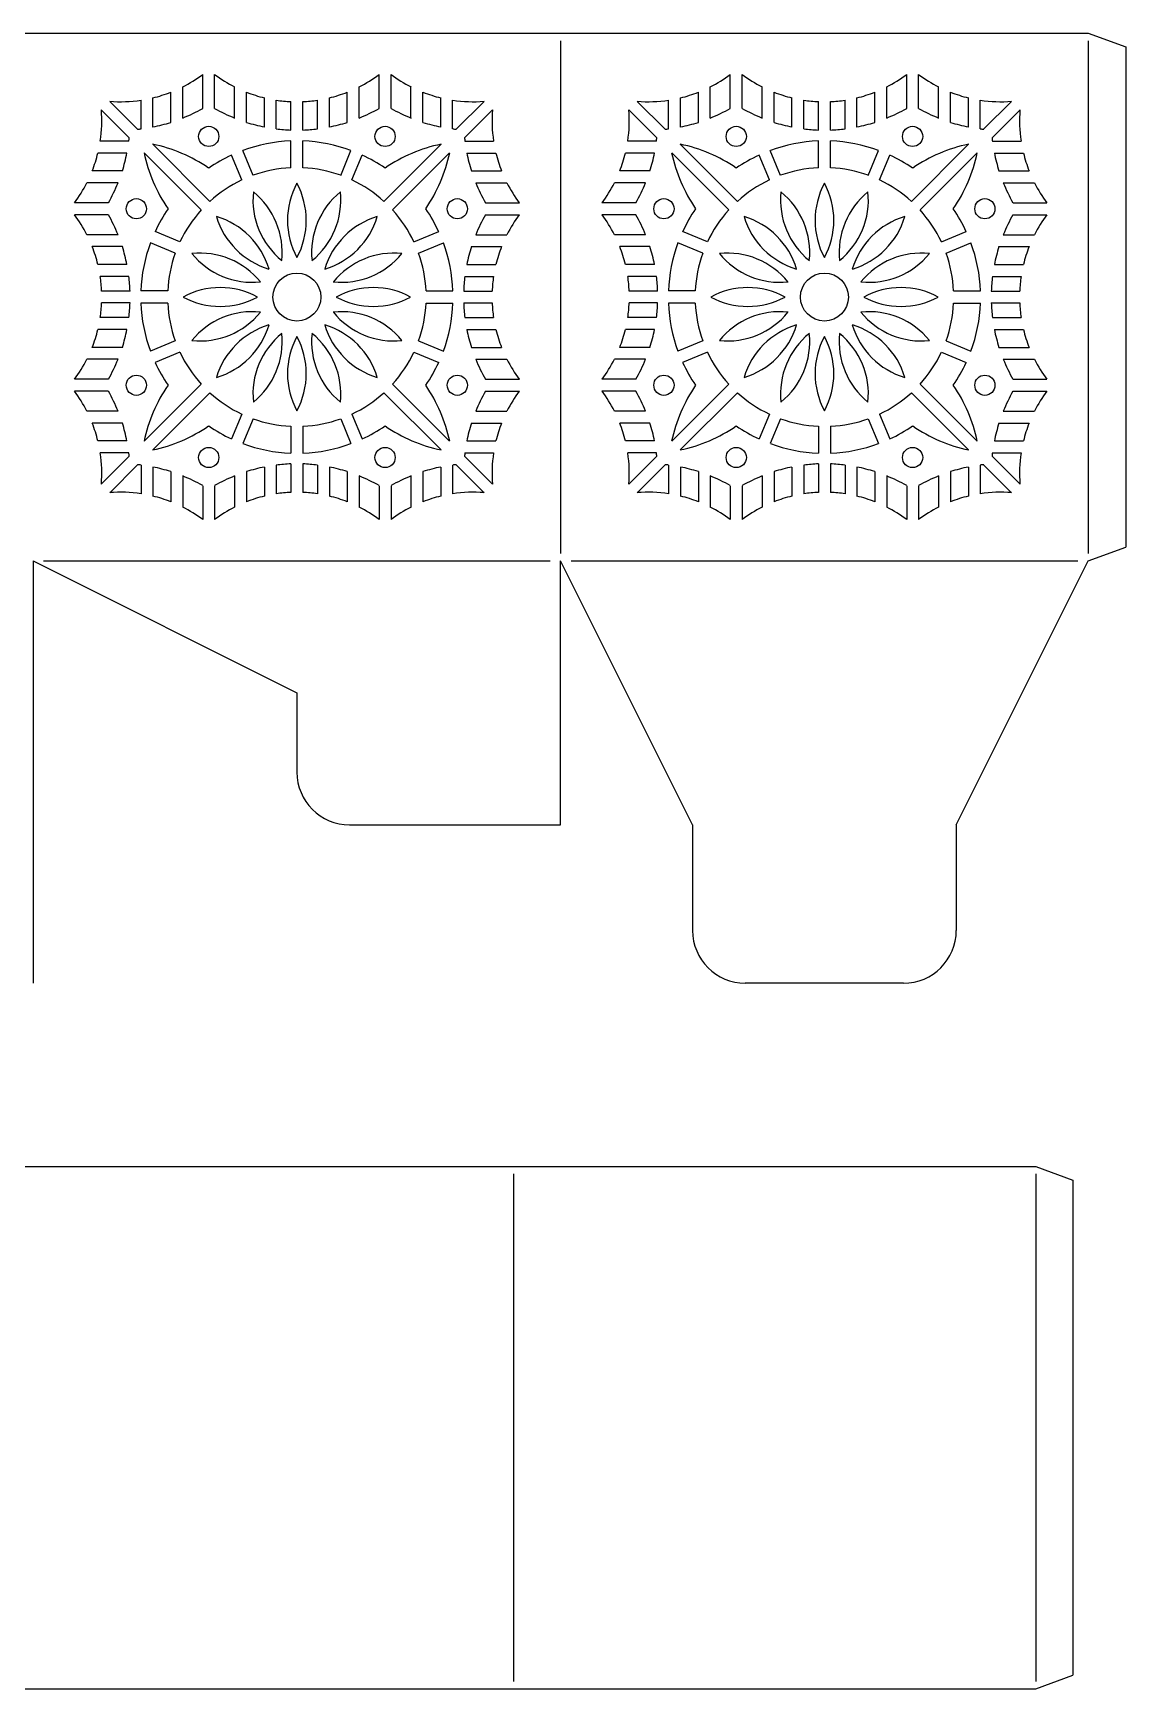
# Model space of a CAD drawing. Extents: x 540 to 830, y 429 to 649.
# Drawn here: x 684.5 to 829.5, y 429.4 to 649 of the extents above; entities that cross this region are included whole.
import ezdxf

# ---------------------------------------------------------------- set-up
doc = ezdxf.new("R2010")
doc.units = 0
doc.layers.get('0').update_dxf_attribs({"linetype": 'CONTINUOUS'})

msp = doc.modelspace()

# ---------------------------------------------------------------- linework, layer by layer
for p, q in [((544.52, 648.99), (824.52, 648.99)), ((754.52, 647.99), (754.52, 579.99)), ((824.52, 648.99), (829.52, 647.17)), ((824.52, 647.99), (824.52, 579.99)), ((829.52, 647.17), (829.52, 580.82)), ((707.03, 639.01), (707.03, 643.51)), ((708.61, 639.01), (708.61, 643.51)), ((730.43, 639.01), (730.43, 643.51)), ((732.01, 639.01), (732.01, 643.51)), ((777.03, 639.01), (777.03, 643.51)), ((778.61, 639.01), (778.61, 643.51)), ((800.43, 639.01), (800.43, 643.51)), ((802.01, 639.01), (802.01, 643.51)), ((704.37, 637.73), (704.37, 641.86)), ((711.26, 637.73), (711.26, 641.86)), ((727.78, 637.73), (727.78, 641.86)), ((734.66, 637.73), (734.66, 641.86)), ((774.37, 637.73), (774.37, 641.86)), ((781.26, 637.73), (781.26, 641.86)), ((797.78, 637.73), (797.78, 641.86)), ((804.66, 637.73), (804.66, 641.86)), ((694.69, 639.94), (698.39, 636.24)), ((698.84, 636.29), (698.84, 640.09)), ((700.42, 636.54), (700.42, 640.4)), ((702.79, 637.16), (702.79, 641.16)), ((712.84, 637.16), (712.84, 641.16)), ((715.21, 636.54), (715.21, 640.4)), ((716.79, 636.29), (716.79, 640.09)), ((718.73, 636.12), (718.73, 639.91)), ((720.31, 636.12), (720.31, 639.91)), ((722.25, 636.29), (722.25, 640.09)), ((723.83, 636.54), (723.83, 640.4)), ((726.2, 637.16), (726.2, 641.16)), ((736.24, 637.16), (736.24, 641.16)), ((738.62, 636.54), (738.62, 640.4)), ((740.19, 636.29), (740.19, 640.09)), ((744.35, 639.94), (740.64, 636.24)), ((764.69, 639.94), (768.39, 636.24)), ((768.84, 636.29), (768.84, 640.09)), ((770.42, 636.54), (770.42, 640.4)), ((772.79, 637.16), (772.79, 641.16)), ((782.84, 637.16), (782.84, 641.16)), ((785.21, 636.54), (785.21, 640.4)), ((786.79, 636.29), (786.79, 640.09)), ((788.73, 636.12), (788.73, 639.91)), ((790.31, 636.12), (790.31, 639.91)), ((792.25, 636.29), (792.25, 640.09)), ((793.83, 636.54), (793.83, 640.4)), ((796.2, 637.16), (796.2, 641.16)), ((806.24, 637.16), (806.24, 641.16)), ((808.62, 636.54), (808.62, 640.4)), ((810.19, 636.29), (810.19, 640.09)), ((814.35, 639.94), (810.64, 636.24)), ((693.57, 638.83), (697.28, 635.12)), ((745.47, 638.83), (741.76, 635.12)), ((763.57, 638.83), (767.28, 635.12)), ((815.47, 638.83), (811.76, 635.12)), ((697.23, 634.67), (693.42, 634.67)), ((718.71, 631.13), (718.71, 634.7)), ((720.33, 631.13), (720.33, 634.7)), ((741.81, 634.67), (745.62, 634.67)), ((767.23, 634.67), (763.42, 634.67)), ((788.71, 631.13), (788.71, 634.7)), ((790.33, 631.13), (790.33, 634.7)), ((811.81, 634.67), (815.62, 634.67)), ((696.97, 633.09), (693.11, 633.09)), ((706.83, 625.54), (699.25, 633.13)), ((707.97, 626.68), (700.39, 634.27)), ((712.22, 629.52), (710.85, 632.81)), ((713.71, 630.13), (712.34, 633.43)), ((725.33, 630.13), (726.7, 633.43)), ((726.82, 629.52), (728.19, 632.81)), ((731.07, 626.68), (738.65, 634.27)), ((732.21, 625.54), (739.79, 633.13)), ((742.07, 633.09), (745.93, 633.09)), ((766.97, 633.09), (763.11, 633.09)), ((776.83, 625.54), (769.25, 633.13)), ((777.97, 626.68), (770.39, 634.27)), ((782.22, 629.52), (780.85, 632.81)), ((783.71, 630.13), (782.34, 633.43)), ((795.33, 630.13), (796.7, 633.43)), ((796.82, 629.52), (798.19, 632.81)), ((801.07, 626.68), (808.65, 634.27)), ((802.21, 625.54), (809.79, 633.13)), ((812.07, 633.09), (815.93, 633.09)), ((696.36, 630.72), (692.36, 630.72)), ((742.68, 630.72), (746.68, 630.72)), ((766.36, 630.72), (762.36, 630.72)), ((812.68, 630.72), (816.68, 630.72)), ((695.79, 629.14), (691.65, 629.14)), ((743.25, 629.14), (747.39, 629.14)), ((765.79, 629.14), (761.65, 629.14)), ((813.25, 629.14), (817.39, 629.14)), ((694.5, 626.49), (690, 626.49)), ((744.54, 626.49), (749.04, 626.49)), ((764.5, 626.49), (760, 626.49)), ((814.54, 626.49), (819.04, 626.49)), ((694.5, 624.91), (690, 624.91)), ((744.54, 624.91), (749.04, 624.91)), ((764.5, 624.91), (760, 624.91)), ((814.54, 624.91), (819.04, 624.91)), ((695.79, 622.25), (691.65, 622.25)), ((704, 621.3), (700.7, 622.66)), ((735.04, 621.3), (738.34, 622.66)), ((743.25, 622.25), (747.39, 622.25)), ((765.79, 622.25), (761.65, 622.25)), ((774, 621.3), (770.7, 622.66)), ((805.04, 621.3), (808.34, 622.66)), ((813.25, 622.25), (817.39, 622.25)), ((696.36, 620.67), (692.36, 620.67)), ((703.38, 619.8), (700.08, 621.17)), ((735.66, 619.8), (738.96, 621.17)), ((742.68, 620.67), (746.68, 620.67)), ((766.36, 620.67), (762.36, 620.67)), ((773.38, 619.8), (770.08, 621.17)), ((805.66, 619.8), (808.96, 621.17)), ((812.68, 620.67), (816.68, 620.67)), ((696.97, 618.3), (693.11, 618.3)), ((742.07, 618.3), (745.93, 618.3)), ((766.97, 618.3), (763.11, 618.3)), ((812.07, 618.3), (815.93, 618.3)), ((697.23, 616.72), (693.42, 616.72)), ((741.81, 616.72), (745.62, 616.72)), ((767.23, 616.72), (763.42, 616.72)), ((811.81, 616.72), (815.62, 616.72)), ((697.39, 614.78), (693.61, 614.78)), ((697.39, 613.2), (693.61, 613.2)), ((702.38, 614.8), (698.82, 614.8)), ((702.38, 613.19), (698.82, 613.19)), ((736.66, 614.8), (740.22, 614.8)), ((736.66, 613.19), (740.22, 613.19)), ((741.65, 614.78), (745.43, 614.78)), ((741.65, 613.2), (745.43, 613.2)), ((767.39, 614.78), (763.61, 614.78)), ((767.39, 613.2), (763.61, 613.2)), ((772.38, 614.8), (768.82, 614.8)), ((772.38, 613.19), (768.82, 613.19)), ((806.66, 614.8), (810.22, 614.8)), ((806.66, 613.19), (810.22, 613.19)), ((811.65, 614.78), (815.43, 614.78)), ((811.65, 613.2), (815.43, 613.2)), ((697.23, 611.26), (693.42, 611.26)), ((741.81, 611.26), (745.62, 611.26)), ((767.23, 611.26), (763.42, 611.26)), ((811.81, 611.26), (815.62, 611.26)), ((696.97, 609.68), (693.11, 609.68)), ((742.07, 609.68), (745.93, 609.68)), ((766.97, 609.68), (763.11, 609.68)), ((812.07, 609.68), (815.93, 609.68)), ((696.36, 607.31), (692.36, 607.31)), ((703.38, 608.18), (700.08, 606.82)), ((704, 606.69), (700.7, 605.32)), ((735.04, 606.69), (738.34, 605.32)), ((735.66, 608.18), (738.96, 606.82)), ((742.68, 607.31), (746.68, 607.31)), ((766.36, 607.31), (762.36, 607.31)), ((773.38, 608.18), (770.08, 606.82)), ((774, 606.69), (770.7, 605.32)), ((805.04, 606.69), (808.34, 605.32)), ((805.66, 608.18), (808.96, 606.82)), ((812.68, 607.31), (816.68, 607.31)), ((695.79, 605.73), (691.65, 605.73)), ((743.25, 605.73), (747.39, 605.73)), ((765.79, 605.73), (761.65, 605.73)), ((813.25, 605.73), (817.39, 605.73)), ((694.5, 603.08), (690, 603.08)), ((706.83, 602.45), (699.25, 594.86)), ((732.21, 602.45), (739.79, 594.86)), ((744.54, 603.08), (749.04, 603.08)), ((764.5, 603.08), (760, 603.08)), ((776.83, 602.45), (769.25, 594.86)), ((802.21, 602.45), (809.79, 594.86)), ((814.54, 603.08), (819.04, 603.08)), ((694.5, 601.5), (690, 601.5)), ((707.97, 601.3), (700.39, 593.72)), ((731.07, 601.3), (738.65, 593.72)), ((744.54, 601.5), (749.04, 601.5)), ((764.5, 601.5), (760, 601.5)), ((777.97, 601.3), (770.39, 593.72)), ((801.07, 601.3), (808.65, 593.72)), ((814.54, 601.5), (819.04, 601.5)), ((695.79, 598.85), (691.65, 598.85)), ((712.22, 598.47), (710.85, 595.17)), ((713.71, 597.85), (712.34, 594.56)), ((725.33, 597.85), (726.7, 594.56)), ((726.82, 598.47), (728.19, 595.17)), ((743.25, 598.85), (747.39, 598.85)), ((765.79, 598.85), (761.65, 598.85)), ((782.22, 598.47), (780.85, 595.17)), ((783.71, 597.85), (782.34, 594.56)), ((795.33, 597.85), (796.7, 594.56)), ((796.82, 598.47), (798.19, 595.17)), ((813.25, 598.85), (817.39, 598.85)), ((696.36, 597.27), (692.36, 597.27)), ((718.71, 596.86), (718.71, 593.29)), ((720.33, 596.86), (720.33, 593.29)), ((742.68, 597.27), (746.68, 597.27)), ((766.36, 597.27), (762.36, 597.27)), ((788.71, 596.86), (788.71, 593.29)), ((790.33, 596.86), (790.33, 593.29)), ((812.68, 597.27), (816.68, 597.27)), ((696.97, 594.9), (693.11, 594.9)), ((697.23, 593.32), (693.42, 593.32)), ((741.81, 593.32), (745.62, 593.32)), ((742.07, 594.9), (745.93, 594.9)), ((766.97, 594.9), (763.11, 594.9)), ((767.23, 593.32), (763.42, 593.32)), ((811.81, 593.32), (815.62, 593.32)), ((812.07, 594.9), (815.93, 594.9)), ((693.57, 589.16), (697.28, 592.87)), ((694.69, 588.04), (698.39, 591.75)), ((698.84, 591.7), (698.84, 587.89)), ((700.42, 591.44), (700.42, 587.58)), ((702.79, 590.83), (702.79, 586.83)), ((712.84, 590.83), (712.84, 586.83)), ((715.21, 591.44), (715.21, 587.58)), ((716.79, 591.7), (716.79, 587.89)), ((718.73, 591.85), (718.73, 588.08)), ((720.31, 591.85), (720.31, 588.08)), ((722.25, 591.7), (722.25, 587.89)), ((723.83, 591.44), (723.83, 587.58)), ((726.2, 590.83), (726.2, 586.83)), ((736.24, 590.83), (736.24, 586.83)), ((738.62, 591.44), (738.62, 587.58)), ((740.19, 591.7), (740.19, 587.89)), ((744.35, 588.04), (740.64, 591.75)), ((745.47, 589.16), (741.76, 592.87)), ((763.57, 589.16), (767.28, 592.87)), ((764.69, 588.04), (768.39, 591.75)), ((768.84, 591.7), (768.84, 587.89)), ((770.42, 591.44), (770.42, 587.58)), ((772.79, 590.83), (772.79, 586.83)), ((782.84, 590.83), (782.84, 586.83)), ((785.21, 591.44), (785.21, 587.58)), ((786.79, 591.7), (786.79, 587.89)), ((788.73, 591.85), (788.73, 588.08)), ((790.31, 591.85), (790.31, 588.08)), ((792.25, 591.7), (792.25, 587.89)), ((793.83, 591.44), (793.83, 587.58)), ((796.2, 590.83), (796.2, 586.83)), ((806.24, 590.83), (806.24, 586.83)), ((808.62, 591.44), (808.62, 587.58)), ((810.19, 591.7), (810.19, 587.89)), ((814.35, 588.04), (810.64, 591.75)), ((815.47, 589.16), (811.76, 592.87)), ((704.37, 590.26), (704.37, 586.12)), ((707.03, 588.97), (707.03, 584.47)), ((708.61, 588.97), (708.61, 584.47)), ((711.26, 590.26), (711.26, 586.12)), ((727.78, 590.26), (727.78, 586.12)), ((730.43, 588.97), (730.43, 584.47)), ((732.01, 588.97), (732.01, 584.47)), ((734.66, 590.26), (734.66, 586.12)), ((774.37, 590.26), (774.37, 586.12)), ((777.03, 588.97), (777.03, 584.47)), ((778.61, 588.97), (778.61, 584.47)), ((781.26, 590.26), (781.26, 586.12)), ((797.78, 590.26), (797.78, 586.12)), ((800.43, 588.97), (800.43, 584.47)), ((802.01, 588.97), (802.01, 584.47)), ((804.66, 590.26), (804.66, 586.12)), ((824.52, 578.99), (829.52, 580.82)), ((684.52, 578.99), (684.52, 522.99)), ((684.52, 578.99), (719.52, 561.49)), ((685.92, 578.99), (753.12, 578.99)), ((754.52, 543.99), (754.52, 578.99)), ((772.02, 543.99), (754.52, 578.99)), ((755.92, 578.99), (823.12, 578.99)), ((807.02, 543.99), (824.52, 578.99)), ((719.52, 561.49), (719.52, 550.99)), ((726.52, 543.99), (754.52, 543.99)), ((772.02, 543.99), (772.02, 529.99)), ((807.02, 543.99), (807.02, 529.99)), ((800.02, 522.99), (779.02, 522.99)), ((540.35, 498.69), (817.55, 498.69)), ((817.55, 498.69), (822.5, 496.88)), ((748.25, 497.7), (748.25, 430.38)), ((817.55, 497.7), (817.55, 430.38)), ((822.5, 496.88), (822.5, 431.2)), ((817.55, 429.39), (822.5, 431.2)), ((540.35, 429.39), (817.55, 429.39))]:
    msp.add_line(p, q)
for centre, radius in [((707.82, 635.29), 1.34), ((731.22, 635.29), 1.34), ((777.82, 635.29), 1.34), ((801.22, 635.29), 1.34), ((698.22, 625.7), 1.34), ((740.81, 625.7), 1.34), ((768.22, 625.7), 1.34), ((810.81, 625.7), 1.34), ((719.52, 613.99), 3.18), ((789.52, 613.99), 3.18), ((698.22, 602.29), 1.34), ((740.81, 602.29), 1.34), ((768.22, 602.29), 1.34), ((810.81, 602.29), 1.34), ((707.82, 592.7), 1.34), ((731.22, 592.7), 1.34), ((777.82, 592.7), 1.34), ((801.22, 592.7), 1.34)]:
    msp.add_circle(centre, radius)
for centre, radius, start, end in [((696.11, 658.14), 18.25, 296.9179, 306.7322), ((719.52, 658.14), 18.25, 233.2678, 243.0821), ((719.52, 658.14), 18.25, 296.9179, 306.7322), ((742.93, 658.14), 18.25, 233.2678, 243.0821), ((766.11, 658.14), 18.25, 296.9179, 306.7322), ((789.52, 658.14), 18.25, 233.2678, 243.0821), ((789.52, 658.14), 18.25, 296.9179, 306.7322), ((812.93, 658.14), 18.25, 233.2678, 243.0821), ((696.11, 658.14), 18.25, 265.5108, 278.6059), ((696.11, 658.14), 18.25, 283.6624, 291.4783), ((719.52, 658.14), 18.25, 248.5217, 256.3376), ((719.52, 658.14), 18.25, 261.3941, 267.5193), ((719.52, 658.14), 18.25, 272.4807, 278.6059), ((719.52, 658.14), 18.25, 283.6624, 291.4783), ((742.93, 658.14), 18.25, 248.5217, 256.3376), ((742.93, 658.14), 18.25, 261.3941, 274.4892), ((766.11, 658.14), 18.25, 265.5108, 278.6059), ((766.11, 658.14), 18.25, 283.6624, 291.4783), ((789.52, 658.14), 18.25, 248.5217, 256.3376), ((789.52, 658.14), 18.25, 261.3941, 267.5193), ((789.52, 658.14), 18.25, 272.4807, 278.6059), ((789.52, 658.14), 18.25, 283.6624, 291.4783), ((812.93, 658.14), 18.25, 248.5217, 256.3376), ((812.93, 658.14), 18.25, 261.3941, 274.4892), ((675.38, 637.4), 18.25, 351.3941, 4.4892), ((696.11, 658.14), 22.02, 281.2884, 287.6643), ((696.11, 658.14), 22.02, 292.0353, 299.7123), ((719.52, 658.14), 22.02, 240.2877, 247.9647), ((719.52, 658.14), 22.02, 252.3357, 258.7116), ((719.52, 658.14), 22.02, 281.2884, 287.6643), ((719.52, 658.14), 22.02, 292.0353, 299.7123), ((742.93, 658.14), 22.02, 240.2877, 247.9647), ((742.93, 658.14), 22.02, 252.3357, 258.7116), ((763.66, 637.4), 18.25, 175.5108, 188.6059), ((745.38, 637.4), 18.25, 351.3941, 4.4892), ((766.11, 658.14), 22.02, 281.2884, 287.6643), ((766.11, 658.14), 22.02, 292.0353, 299.7123), ((789.52, 658.14), 22.02, 240.2877, 247.9647), ((789.52, 658.14), 22.02, 252.3357, 258.7116), ((789.52, 658.14), 22.02, 281.2884, 287.6643), ((789.52, 658.14), 22.02, 292.0353, 299.7123), ((812.93, 658.14), 22.02, 240.2877, 247.9647), ((812.93, 658.14), 22.02, 252.3357, 258.7116), ((833.66, 637.4), 18.25, 175.5108, 188.6059), ((675.38, 637.4), 22.02, 352.8765, 354.0555), ((696.11, 658.14), 22.02, 275.9445, 277.1235), ((719.52, 613.99), 20.72, 92.2331, 110.267), ((719.52, 658.14), 22.02, 262.8765, 267.9444), ((719.52, 658.14), 22.02, 272.0556, 277.1235), ((719.52, 613.99), 20.72, 69.733, 87.7669), ((742.93, 658.14), 22.02, 262.8765, 264.0555), ((763.66, 637.4), 22.02, 185.9445, 187.1235), ((745.38, 637.4), 22.02, 352.8765, 354.0555), ((766.11, 658.14), 22.02, 275.9445, 277.1235), ((789.52, 613.99), 20.72, 92.2331, 110.267), ((789.52, 658.14), 22.02, 262.8765, 267.9444), ((789.52, 658.14), 22.02, 272.0556, 277.1235), ((789.52, 613.99), 20.72, 69.733, 87.7669), ((812.93, 658.14), 22.02, 262.8765, 264.0555), ((833.66, 637.4), 22.02, 185.9445, 187.1235), ((675.38, 637.4), 18.25, 338.5217, 346.3376), ((675.38, 637.4), 22.02, 342.3357, 348.7116), ((719.52, 637.4), 20.72, 191.9023, 214.3899), ((696.11, 613.99), 20.72, 55.6101, 78.0977), ((719.52, 613.99), 20.72, 114.7331, 124.3899), ((719.52, 613.99), 20.72, 55.6101, 65.2669), ((742.93, 613.99), 20.72, 101.9023, 124.3899), ((719.52, 637.4), 20.72, 325.6101, 348.0977), ((763.66, 637.4), 22.02, 191.2884, 197.6643), ((763.66, 637.4), 18.25, 193.6624, 201.4783), ((745.38, 637.4), 18.25, 338.5217, 346.3376), ((745.38, 637.4), 22.02, 342.3357, 348.7116), ((789.52, 637.4), 20.72, 191.9023, 214.3899), ((766.11, 613.99), 20.72, 55.6101, 78.0977), ((789.52, 613.99), 20.72, 114.7331, 124.3899), ((789.52, 613.99), 20.72, 55.6101, 65.2669), ((812.93, 613.99), 20.72, 101.9023, 124.3899), ((789.52, 637.4), 20.72, 325.6101, 348.0977), ((833.66, 637.4), 22.02, 191.2884, 197.6643), ((833.66, 637.4), 18.25, 193.6624, 201.4783), ((719.52, 613.99), 17.16, 92.6973, 109.8028), ((719.52, 613.99), 17.16, 70.1972, 87.3027), ((789.52, 613.99), 17.16, 92.6973, 109.8028), ((789.52, 613.99), 17.16, 70.1972, 87.3027), ((675.38, 637.4), 18.25, 323.2678, 333.0821), ((675.38, 637.4), 22.02, 330.2877, 337.9647), ((719.52, 613.99), 17.16, 115.1973, 132.3028), ((728.61, 624.15), 10.34, 151.5322, 208.4678), ((710.43, 624.15), 10.34, 331.5322, 28.4678), ((719.52, 613.99), 17.16, 47.6972, 64.8027), ((763.66, 637.4), 22.02, 202.0353, 209.7123), ((763.66, 637.4), 18.25, 206.9179, 216.7322), ((745.38, 637.4), 18.25, 323.2678, 333.0821), ((745.38, 637.4), 22.02, 330.2877, 337.9647), ((789.52, 613.99), 17.16, 115.1973, 132.3028), ((798.61, 624.15), 10.34, 151.5322, 208.4678), ((780.43, 624.15), 10.34, 331.5322, 28.4678), ((789.52, 613.99), 17.16, 47.6972, 64.8027), ((833.66, 637.4), 22.02, 202.0353, 209.7123), ((833.66, 637.4), 18.25, 206.9179, 216.7322), ((724.03, 626.86), 10.34, 174.0322, 230.9678), ((707.23, 619.9), 10.34, 354.0322, 50.9678), ((731.81, 619.9), 10.34, 129.0322, 185.9678), ((715.01, 626.86), 10.34, 309.0322, 5.9678), ((794.03, 626.86), 10.34, 174.0322, 230.9678), ((777.23, 619.9), 10.34, 354.0322, 50.9678), ((801.81, 619.9), 10.34, 129.0322, 185.9678), ((785.01, 626.86), 10.34, 309.0322, 5.9678), ((675.38, 613.99), 18.25, 26.9179, 36.7322), ((675.38, 613.99), 22.02, 22.0353, 29.7123), ((719.52, 613.99), 20.72, 145.6101, 155.2669), ((719.52, 613.99), 17.16, 137.6972, 154.8027), ((718.76, 627.61), 10.34, 196.5322, 253.4678), ((705.91, 614.75), 10.34, 16.5322, 73.4678), ((733.13, 614.75), 10.34, 106.5322, 163.4678), ((720.28, 627.61), 10.34, 286.5322, 343.4678), ((719.52, 613.99), 17.16, 25.1973, 42.3028), ((719.52, 613.99), 20.72, 24.7331, 34.3899), ((763.66, 613.99), 22.02, 150.2877, 157.9647), ((763.66, 613.99), 18.25, 143.2678, 153.0821), ((745.38, 613.99), 18.25, 26.9179, 36.7322), ((745.38, 613.99), 22.02, 22.0353, 29.7123), ((789.52, 613.99), 20.72, 145.6101, 155.2669), ((789.52, 613.99), 17.16, 137.6972, 154.8027), ((788.76, 627.61), 10.34, 196.5322, 253.4678), ((775.91, 614.75), 10.34, 16.5322, 73.4678), ((803.13, 614.75), 10.34, 106.5322, 163.4678), ((790.28, 627.61), 10.34, 286.5322, 343.4678), ((789.52, 613.99), 17.16, 25.1973, 42.3028), ((789.52, 613.99), 20.72, 24.7331, 34.3899), ((833.66, 613.99), 22.02, 150.2877, 157.9647), ((833.66, 613.99), 18.25, 143.2678, 153.0821), ((675.38, 613.99), 18.25, 13.6624, 21.4783), ((675.38, 613.99), 22.02, 11.2884, 17.6643), ((719.52, 613.99), 20.72, 159.733, 177.7669), ((719.52, 613.99), 17.16, 160.1972, 177.3027), ((706.65, 609.48), 10.34, 39.0322, 95.9678), ((713.61, 626.28), 10.34, 219.0322, 275.9678), ((732.39, 609.48), 10.34, 84.0322, 140.9678), ((725.43, 626.28), 10.34, 264.0322, 320.9678), ((719.52, 613.99), 17.16, 2.6973, 19.8028), ((719.52, 613.99), 20.72, 2.2331, 20.267), ((763.66, 613.99), 22.02, 162.3357, 168.7116), ((763.66, 613.99), 18.25, 158.5217, 166.3376), ((745.38, 613.99), 18.25, 13.6624, 21.4783), ((745.38, 613.99), 22.02, 11.2884, 17.6643), ((789.52, 613.99), 20.72, 159.733, 177.7669), ((789.52, 613.99), 17.16, 160.1972, 177.3027), ((776.65, 609.48), 10.34, 39.0322, 95.9678), ((783.61, 626.28), 10.34, 219.0322, 275.9678), ((802.39, 609.48), 10.34, 84.0322, 140.9678), ((795.43, 626.28), 10.34, 264.0322, 320.9678), ((789.52, 613.99), 17.16, 2.6973, 19.8028), ((789.52, 613.99), 20.72, 2.2331, 20.267), ((833.66, 613.99), 22.02, 162.3357, 168.7116), ((833.66, 613.99), 18.25, 158.5217, 166.3376), ((675.38, 613.99), 18.25, 2.4807, 8.6059), ((675.38, 613.99), 22.02, 2.0556, 7.1235), ((709.36, 604.9), 10.34, 61.5322, 118.4678), ((729.68, 604.9), 10.34, 61.5322, 118.4678), ((763.66, 613.99), 22.02, 172.8765, 177.9444), ((763.66, 613.99), 18.25, 171.3941, 177.5193), ((745.38, 613.99), 18.25, 2.4807, 8.6059), ((745.38, 613.99), 22.02, 2.0556, 7.1235), ((779.36, 604.9), 10.34, 61.5322, 118.4678), ((799.68, 604.9), 10.34, 61.5322, 118.4678), ((833.66, 613.99), 22.02, 172.8765, 177.9444), ((833.66, 613.99), 18.25, 171.3941, 177.5193), ((675.38, 613.99), 18.25, 351.3941, 357.5193), ((675.38, 613.99), 22.02, 352.8765, 357.9444), ((719.52, 613.99), 20.72, 182.2331, 200.267), ((719.52, 613.99), 17.16, 182.6973, 199.8028), ((709.36, 623.08), 10.34, 241.5322, 298.4678), ((729.68, 623.08), 10.34, 241.5322, 298.4678), ((719.52, 613.99), 17.16, 340.1972, 357.3027), ((719.52, 613.99), 20.72, 339.733, 357.7669), ((763.66, 613.99), 22.02, 182.0556, 187.1235), ((763.66, 613.99), 18.25, 182.4807, 188.6059), ((745.38, 613.99), 18.25, 351.3941, 357.5193), ((745.38, 613.99), 22.02, 352.8765, 357.9444), ((789.52, 613.99), 20.72, 182.2331, 200.267), ((789.52, 613.99), 17.16, 182.6973, 199.8028), ((779.36, 623.08), 10.34, 241.5322, 298.4678), ((799.68, 623.08), 10.34, 241.5322, 298.4678), ((789.52, 613.99), 17.16, 340.1972, 357.3027), ((789.52, 613.99), 20.72, 339.733, 357.7669), ((833.66, 613.99), 22.02, 182.0556, 187.1235), ((833.66, 613.99), 18.25, 182.4807, 188.6059), ((713.61, 601.71), 10.34, 84.0322, 140.9678), ((706.65, 618.5), 10.34, 264.0322, 320.9678), ((725.43, 601.71), 10.34, 39.0322, 95.9678), ((732.39, 618.5), 10.34, 219.0322, 275.9678), ((783.61, 601.71), 10.34, 84.0322, 140.9678), ((776.65, 618.5), 10.34, 264.0322, 320.9678), ((795.43, 601.71), 10.34, 39.0322, 95.9678), ((802.39, 618.5), 10.34, 219.0322, 275.9678), ((675.38, 613.99), 18.25, 338.5217, 346.3376), ((675.38, 613.99), 22.02, 342.3357, 348.7116), ((705.91, 613.24), 10.34, 286.5322, 343.4678), ((718.76, 600.38), 10.34, 106.5322, 163.4678), ((724.03, 601.13), 10.34, 129.0322, 185.9678), ((707.23, 608.08), 10.34, 309.0322, 5.9678), ((728.61, 603.83), 10.34, 151.5322, 208.4678), ((710.43, 603.83), 10.34, 331.5322, 28.4678), ((731.81, 608.08), 10.34, 174.0322, 230.9678), ((715.01, 601.13), 10.34, 354.0322, 50.9678), ((720.28, 600.38), 10.34, 16.5322, 73.4678), ((733.13, 613.24), 10.34, 196.5322, 253.4678), ((763.66, 613.99), 22.02, 191.2884, 197.6643), ((763.66, 613.99), 18.25, 193.6624, 201.4783), ((745.38, 613.99), 18.25, 338.5217, 346.3376), ((745.38, 613.99), 22.02, 342.3357, 348.7116), ((775.91, 613.24), 10.34, 286.5322, 343.4678), ((788.76, 600.38), 10.34, 106.5322, 163.4678), ((794.03, 601.13), 10.34, 129.0322, 185.9678), ((777.23, 608.08), 10.34, 309.0322, 5.9678), ((798.61, 603.83), 10.34, 151.5322, 208.4678), ((780.43, 603.83), 10.34, 331.5322, 28.4678), ((801.81, 608.08), 10.34, 174.0322, 230.9678), ((785.01, 601.13), 10.34, 354.0322, 50.9678), ((790.28, 600.38), 10.34, 16.5322, 73.4678), ((803.13, 613.24), 10.34, 196.5322, 253.4678), ((833.66, 613.99), 22.02, 191.2884, 197.6643), ((833.66, 613.99), 18.25, 193.6624, 201.4783), ((719.52, 613.99), 17.16, 205.1973, 222.3028), ((719.52, 613.99), 17.16, 317.6972, 334.8027), ((789.52, 613.99), 17.16, 205.1973, 222.3028), ((789.52, 613.99), 17.16, 317.6972, 334.8027), ((675.38, 613.99), 18.25, 323.2678, 333.0821), ((675.38, 613.99), 22.02, 330.2877, 337.9647), ((719.52, 613.99), 20.72, 204.7331, 214.3899), ((719.52, 613.99), 20.72, 325.6101, 335.2669), ((763.66, 613.99), 22.02, 202.0353, 209.7123), ((763.66, 613.99), 18.25, 206.9179, 216.7322), ((745.38, 613.99), 18.25, 323.2678, 333.0821), ((745.38, 613.99), 22.02, 330.2877, 337.9647), ((789.52, 613.99), 20.72, 204.7331, 214.3899), ((789.52, 613.99), 20.72, 325.6101, 335.2669), ((833.66, 613.99), 22.02, 202.0353, 209.7123), ((833.66, 613.99), 18.25, 206.9179, 216.7322), ((719.52, 590.59), 20.72, 145.6101, 168.0977), ((719.52, 590.59), 20.72, 11.9023, 34.3899), ((789.52, 590.59), 20.72, 145.6101, 168.0977), ((789.52, 590.59), 20.72, 11.9023, 34.3899), ((675.38, 590.59), 18.25, 26.9179, 36.7322), ((675.38, 590.59), 22.02, 22.0353, 29.7123), ((719.52, 613.99), 17.16, 227.6972, 244.8027), ((719.52, 613.99), 17.16, 295.1973, 312.3028), ((763.66, 590.59), 22.02, 150.2877, 157.9647), ((763.66, 590.59), 18.25, 143.2678, 153.0821), ((745.38, 590.59), 18.25, 26.9179, 36.7322), ((745.38, 590.59), 22.02, 22.0353, 29.7123), ((789.52, 613.99), 17.16, 227.6972, 244.8027), ((789.52, 613.99), 17.16, 295.1973, 312.3028), ((833.66, 590.59), 22.02, 150.2877, 157.9647), ((833.66, 590.59), 18.25, 143.2678, 153.0821), ((719.52, 613.99), 17.16, 250.1972, 267.3027), ((719.52, 613.99), 17.16, 272.6973, 289.8028), ((789.52, 613.99), 17.16, 250.1972, 267.3027), ((789.52, 613.99), 17.16, 272.6973, 289.8028), ((675.38, 590.59), 18.25, 13.6624, 21.4783), ((675.38, 590.59), 22.02, 11.2884, 17.6643), ((696.11, 613.99), 20.72, 281.9023, 304.3899), ((719.52, 613.99), 20.72, 235.6101, 245.2669), ((719.52, 613.99), 20.72, 294.7331, 304.3899), ((742.93, 613.99), 20.72, 235.6101, 258.0977), ((763.66, 590.59), 22.02, 162.3357, 168.7116), ((763.66, 590.59), 18.25, 158.5217, 166.3376), ((745.38, 590.59), 18.25, 13.6624, 21.4783), ((745.38, 590.59), 22.02, 11.2884, 17.6643), ((766.11, 613.99), 20.72, 281.9023, 304.3899), ((789.52, 613.99), 20.72, 235.6101, 245.2669), ((789.52, 613.99), 20.72, 294.7331, 304.3899), ((812.93, 613.99), 20.72, 235.6101, 258.0977), ((833.66, 590.59), 22.02, 162.3357, 168.7116), ((833.66, 590.59), 18.25, 158.5217, 166.3376), ((675.38, 590.59), 18.25, 355.5108, 8.6059), ((675.38, 590.59), 22.02, 5.9445, 7.1235), ((719.52, 613.99), 20.72, 249.733, 267.7669), ((719.52, 613.99), 20.72, 272.2331, 290.267), ((763.66, 590.59), 22.02, 172.8765, 174.0555), ((763.66, 590.59), 18.25, 171.3941, 184.4892), ((745.38, 590.59), 18.25, 355.5108, 8.6059), ((745.38, 590.59), 22.02, 5.9445, 7.1235), ((789.52, 613.99), 20.72, 249.733, 267.7669), ((789.52, 613.99), 20.72, 272.2331, 290.267), ((833.66, 590.59), 22.02, 172.8765, 174.0555), ((833.66, 590.59), 18.25, 171.3941, 184.4892), ((696.11, 569.85), 22.02, 82.8765, 84.0555), ((696.11, 569.85), 22.02, 72.3357, 78.7116), ((719.52, 569.85), 22.02, 101.2884, 107.6643), ((719.52, 569.85), 22.02, 92.0556, 97.1235), ((719.52, 569.85), 22.02, 82.8765, 87.9444), ((719.52, 569.85), 22.02, 72.3357, 78.7116), ((742.93, 569.85), 22.02, 101.2884, 107.6643), ((742.93, 569.85), 22.02, 95.9445, 97.1235), ((766.11, 569.85), 22.02, 82.8765, 84.0555), ((766.11, 569.85), 22.02, 72.3357, 78.7116), ((789.52, 569.85), 22.02, 101.2884, 107.6643), ((789.52, 569.85), 22.02, 92.0556, 97.1235), ((789.52, 569.85), 22.02, 82.8765, 87.9444), ((789.52, 569.85), 22.02, 72.3357, 78.7116), ((812.93, 569.85), 22.02, 101.2884, 107.6643), ((812.93, 569.85), 22.02, 95.9445, 97.1235), ((696.11, 569.85), 22.02, 60.2877, 67.9647), ((719.52, 569.85), 22.02, 112.0353, 119.7123), ((719.52, 569.85), 22.02, 60.2877, 67.9647), ((742.93, 569.85), 22.02, 112.0353, 119.7123), ((766.11, 569.85), 22.02, 60.2877, 67.9647), ((789.52, 569.85), 22.02, 112.0353, 119.7123), ((789.52, 569.85), 22.02, 60.2877, 67.9647), ((812.93, 569.85), 22.02, 112.0353, 119.7123), ((696.11, 569.85), 18.25, 81.3941, 94.4892), ((696.11, 569.85), 18.25, 68.5217, 76.3376), ((719.52, 569.85), 18.25, 103.6624, 111.4783), ((719.52, 569.85), 18.25, 92.4807, 98.6059), ((719.52, 569.85), 18.25, 81.3941, 87.5193), ((719.52, 569.85), 18.25, 68.5217, 76.3376), ((742.93, 569.85), 18.25, 103.6624, 111.4783), ((742.93, 569.85), 18.25, 85.5108, 98.6059), ((766.11, 569.85), 18.25, 81.3941, 94.4892), ((766.11, 569.85), 18.25, 68.5217, 76.3376), ((789.52, 569.85), 18.25, 103.6624, 111.4783), ((789.52, 569.85), 18.25, 92.4807, 98.6059), ((789.52, 569.85), 18.25, 81.3941, 87.5193), ((789.52, 569.85), 18.25, 68.5217, 76.3376), ((812.93, 569.85), 18.25, 103.6624, 111.4783), ((812.93, 569.85), 18.25, 85.5108, 98.6059), ((696.11, 569.85), 18.25, 53.2678, 63.0821), ((719.52, 569.85), 18.25, 116.9179, 126.7322), ((719.52, 569.85), 18.25, 53.2678, 63.0821), ((742.93, 569.85), 18.25, 116.9179, 126.7322), ((766.11, 569.85), 18.25, 53.2678, 63.0821), ((789.52, 569.85), 18.25, 116.9179, 126.7322), ((789.52, 569.85), 18.25, 53.2678, 63.0821), ((812.93, 569.85), 18.25, 116.9179, 126.7322), ((726.52, 550.99), 7, 180, 270), ((779.02, 529.99), 7, 180, 270), ((800.02, 529.99), 7, 270, 0)]:
    msp.add_arc(centre, radius, start, end)

doc.saveas('drawing.dxf')
